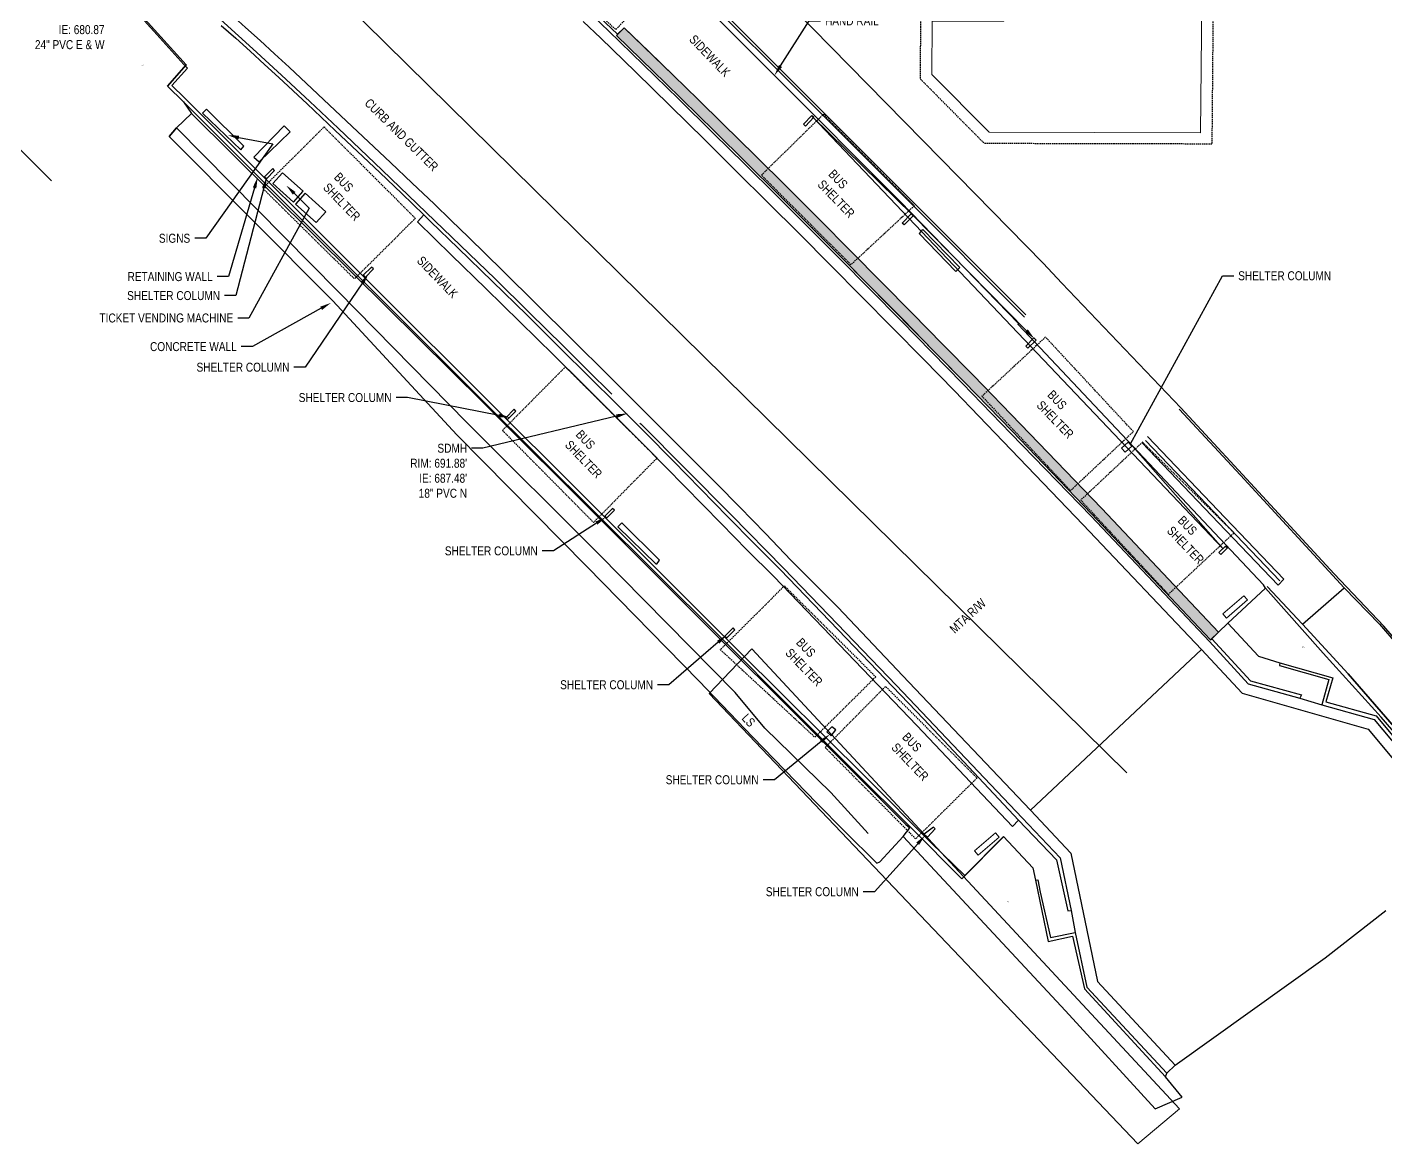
# Model space of a CAD drawing. Header units: feet. Extents: x 6430745 to 6432191, y 1887663 to 1888575.
# Drawn here: x 6431621.4 to 6431862.6, y 1887663.3 to 1887861.7 of the extents above; entities that cross this region are included whole.
import ezdxf
from ezdxf import colors
from ezdxf.entities.mleader import LeaderData, LeaderLine
from ezdxf.lldxf.tags import DXFTag
from ezdxf.math import Vec2, Vec3

# ---------------------------------------------------------------- set-up
doc = ezdxf.new("R2010")
doc.units = ezdxf.units.FT
doc.header["$MEASUREMENT"] = 0
doc.linetypes.add('DASHED2', pattern=[0.375, 0.25, -0.125])
for name, color, linetype, lineweight in [('C-TOPO-SPOT-', 253, 'Continuous', 13), ('V-ANNO-TEXT', 2, 'Continuous', 30), ('V-DETL-PATT-MISC-', 253, 'Continuous', 13), ('VF-BLDG-OVHD-LINE-', 253, 'DASHED2', 25), ('VF-ELEC-OVHD-LINE-', 253, 'OVERHEADELECTRIC', 15), ('VF-FENC-LINE-', 253, 'FENCE', 25), ('VF-PVMT-EDGE-LINE-', 253, 'EDGEOFPAVEMENT', 35), ('VF-STRM-GEOP-LINE-QLB-', 253, 'STORMDRAIN', 15), ('VF-STRM-TRNC-LINE-', 253, 'Continuous', 13), ('VF-TINN-DSRF-BNDY-', 253, 'Continuous', 25), ('VF-TOPO-CONC-EDGE-LINE-', 253, 'Continuous', 25), ('VF-TOPO-CONC-GTFL-LINE-', 253, 'Continuous', 25), ('VF-TOPO-CONC-LIPG-LINE-', 253, 'Continuous', 25), ('VF-TOPO-CONC-SWLK-LINE-', 253, 'Continuous', 25), ('VF-TOPO-CONC-TBCB-LINE-', 253, 'Continuous', 25), ('VF-TOPO-CONC-TBWK-LINE-', 253, 'Continuous', 35), ('VF-TOPO-CONC-WALL-LINE-', 253, 'Continuous', 9), ('VN-PLNT-TREE-', 253, 'Continuous', 13), ('VN-SITE-SIGN-', 253, 'Continuous', 13)]:
    doc.layers.add(name, color=color, linetype=linetype, lineweight=lineweight)
doc.layers.add('V-DETL-VPRT-NPLT-', color=253, linetype='Continuous', lineweight=13, plot=False)
doc.styles.add('NCS1', font='arial.ttf', dxfattribs={"width": 0.8, "height": 0.09375})
doc.styles.add('NCS1-Anno', font='arial.ttf', dxfattribs={"width": 0.8, "height": 0.1})
doc.styles.get("Standard").update_dxf_attribs({"font": 'arial.ttf'})
tags = doc.linetypes.add('EDGEOFPAVEMENT', pattern='A,1,-0.03,["EP",Standard,S=0.08,R=0,X=0,Y=-0.04],-0.16,1', length=2.19).pattern_tags.tags
tags[6] = DXFTag(74, 10)
tags = doc.linetypes.add('FENCE', pattern='A,0.5,-0.03,["X",Standard,S=0.08,R=0,X=0,Y=-0.04],-0.08,0.5', length=1.11).pattern_tags.tags
tags[6] = DXFTag(74, 10)
tags = doc.linetypes.add('OVERHEADELECTRIC', pattern='A,1,-0.03,["OE",Standard,S=0.08,R=0,X=0,Y=-0.04],-0.16,1', length=2.19).pattern_tags.tags
tags[6] = DXFTag(74, 10)
tags = doc.linetypes.add('STORMDRAIN', pattern='A,1,-0.03,["SD",Standard,S=0.08,R=0,X=0,Y=-0.04],-0.16,1', length=2.19).pattern_tags.tags
tags[6] = DXFTag(74, 10)

msp = doc.modelspace()

# ---------------------------------------------------------------- hatches: boundary and pattern name
at = {"layer": 'V-DETL-PATT-MISC-'}
h = msp.add_hatch(dxfattribs=at)
h.set_pattern_fill('HEX', color=256, scale=2, angle=72)
h.set_pattern_definition([(72, (0, 0), (-0.411819551773, 0.133808283665), [0.25, -0.5]), (192, (0, 0), (0.090028402996, -0.423550335443), [0.25, -0.5]), (132, (0.07725, 0.23776), (-0.321791148777, -0.289742051778), [0.25, -0.5])])
h.paths.add_polyline_path([(6431832.82, 1887754.21), (6431831.43, 1887752.88), (6431810.28, 1887775.22), (6431796.23, 1887789.9), (6431787.71, 1887798.67), (6431765.91, 1887820.77), (6431754.67, 1887832), (6431749.03, 1887837.6), (6431743.38, 1887843.18), (6431734.7, 1887851.71), (6431725.99, 1887860.22), (6431727.33, 1887861.58), (6431736.12, 1887853.08), (6431740.49, 1887848.81), (6431744.86, 1887844.53), (6431750.57, 1887838.89), (6431756.26, 1887833.23), (6431761.94, 1887827.55), (6431767.6, 1887821.86), (6431778.49, 1887810.85), (6431783.92, 1887805.33), (6431789.33, 1887799.79), (6431797.68, 1887791.14), (6431812.15, 1887776.17)])

# ---------------------------------------------------------------- linework, layer by layer
at = {"layer": 'C-TOPO-SPOT-', "flags": 128}
msp.add_lwpolyline([(6431742.43, 1887743.32), (6431818.52, 1887663.34), (6431825.95, 1887669.57), (6431749.98, 1887751.23), (6431742.43, 1887743.32)], close=True, dxfattribs=at)
at = {"layer": 'V-DETL-VPRT-NPLT-', "flags": 128}
msp.add_lwpolyline([(6431829.68, 1887842.92), (6431792.15, 1887843), (6431781.95, 1887853.26), (6431781.99, 1887862.72), (6431794.71, 1887862.73), (6431794.88, 1887880.82), (6431807.14, 1887881), (6431807.17, 1887879.04), (6431819.43, 1887878.92), (6431819.53, 1887883.92), (6431830.04, 1887883.77)], close=True, dxfattribs=at)
at = {"layer": 'VF-BLDG-OVHD-LINE-', "flags": 128}
for points in [[(6431720.02, 1887888.54), (6431736.78, 1887872.93), (6431725.86, 1887861.24), (6431709.03, 1887876.72), (6431719.98, 1887888.5)], [(6431674.05, 1887843.95), (6431690.27, 1887827.72), (6431679.45, 1887816.97), (6431663.15, 1887833.06), (6431674.07, 1887843.96)], [(6431817.73, 1887789.85), (6431802.14, 1887806.62), (6431790.86, 1887796.13), (6431806.57, 1887779.35), (6431817.69, 1887789.81)], [(6431819.39, 1887788), (6431808.38, 1887777.66), (6431823.94, 1887760.93), (6431835.6, 1887771.85), (6431819.38, 1887787.92)], [(6431772, 1887746.28), (6431761.2, 1887735.55), (6431744.42, 1887751.1), (6431755.78, 1887762.43), (6431772, 1887746.29)], [(6431763, 1887733.71), (6431773.74, 1887744.59), (6431789.97, 1887728.31), (6431779.1, 1887717.51), (6431763.04, 1887733.71)]]:
    msp.add_lwpolyline(points, dxfattribs=at)
for points in [[(6431831.67, 1887840.91), (6431791.31, 1887841), (6431779.95, 1887852.44), (6431780, 1887864.72), (6431792.73, 1887864.73), (6431792.9, 1887882.79), (6431809.12, 1887883.03), (6431809.14, 1887881.02), (6431817.47, 1887880.94), (6431817.57, 1887885.94), (6431832.06, 1887885.75), (6431831.67, 1887840.91)], [(6431778.86, 1887829.96), (6431767.6, 1887819.48), (6431751.7, 1887835.39), (6431762.71, 1887846.2), (6431778.86, 1887829.96)], [(6431705.72, 1887790.05), (6431721.89, 1887773.71), (6431733.18, 1887785.14), (6431716.89, 1887801.32), (6431705.72, 1887790.05)]]:
    msp.add_lwpolyline(points, close=True, dxfattribs=at)
at = {"layer": 'VF-ELEC-OVHD-LINE-', "ltscale": 0.6}
msp.add_line((6431625.67, 1887834.36), (6431481.72, 1887978.27), dxfattribs=at)
at = {"layer": 'VF-FENC-LINE-', "ltscale": 0.6, "flags": 128}
for points in [[(6431716.18, 1887889.81), (6431736.4, 1887870.81), (6431754.02, 1887853.1), (6431776.34, 1887830.72), (6431797.34, 1887809.02)], [(6431794.7, 1887717.92), (6431787.82, 1887710.99), (6431781.83, 1887716.82), (6431770.4, 1887728.27), (6431747.76, 1887750.77), (6431720.17, 1887778.37), (6431684.6, 1887813.85), (6431649.28, 1887849.11), (6431647.05, 1887851.32), (6431649.84, 1887854.4), (6431649.16, 1887855.05), (6431643.82, 1887860.99), (6431638.62, 1887866.78), (6431633.38, 1887872.66), (6431628.04, 1887878.55), (6431623.52, 1887883.39)], [(6431877.15, 1887720.95), (6431872.03, 1887727.15), (6431866.97, 1887733.05), (6431861.72, 1887739.09), (6431851.42, 1887750.46), (6431841.2, 1887762.01), (6431840.84, 1887762.64), (6431797.3, 1887808.87), (6431797.34, 1887809.02)]]:
    msp.add_lwpolyline(points, dxfattribs=at)
at = {"layer": 'VF-PVMT-EDGE-LINE-', "flags": 128}
msp.add_lwpolyline([(6431847.75, 1887755.63), (6431855.85, 1887746.84), (6431873.81, 1887726.17), (6431888.92, 1887708.4)], dxfattribs=at)
at = {"layer": 'VF-STRM-GEOP-LINE-QLB-', "elevation": 693.47, "flags": 128}
msp.add_lwpolyline([(6431816.58, 1887729.25), (6431666.23, 1887877.38), (6431435.57, 1888060.16), (6431170.99, 1888208.91), (6430892.92, 1888314.99)], dxfattribs=at)
at = {"layer": 'VF-STRM-TRNC-LINE-', "flags": 128}
msp.add_lwpolyline([(6431819.91, 1887788.25), (6431833.44, 1887774.13), (6431843.72, 1887763.33)], dxfattribs=at)
at = {"layer": 'VF-TINN-DSRF-BNDY-', "flags": 128}
for points in [[(6431881.3, 1887733.09), (6431862.17, 1887755.28), (6431853.38, 1887764.6), (6431837.1, 1887782.2), (6431826.15, 1887794.09), (6431805.05, 1887816.19), (6431801.72, 1887819.78), (6431783.55, 1887838.26), (6431760.86, 1887861.46), (6431743.83, 1887878.28), (6431715.86, 1887905.49), (6431715.92, 1887908.38), (6431716.1, 1887909.45), (6431731.04, 1887909.49), (6431749.81, 1887914.54), (6431763.24, 1887909.56), (6431780.82, 1887909.55), (6431800.8, 1887909.46), (6431813.46, 1887909.35), (6431823.26, 1887909.29), (6431847.81, 1887909.37), (6431862.96, 1887909.39)], [(6431622.02, 1887885.56), (6431649.59, 1887854.98), (6431646.25, 1887851.21), (6431649.1, 1887848.43), (6431650.54, 1887846.31), (6431647.89, 1887843.82), (6431646.54, 1887842.25), (6431675.64, 1887813.05), (6431697.62, 1887789.26), (6431697.62, 1887789.26), (6431720.69, 1887765.86), (6431740.57, 1887745.57), (6431750.15, 1887735.57), (6431761.57, 1887723.87), (6431766.48, 1887718.88), (6431772.19, 1887713.2), (6431772.73, 1887713.42), (6431776.88, 1887717.94), (6431786.51, 1887707.59), (6431805.69, 1887686.98), (6431821.63, 1887669.58), (6431826.37, 1887671.6), (6431823.44, 1887675.21), (6431823.65, 1887675.89), (6431825.18, 1887677.33), (6431851.78, 1887696.35), (6431862.57, 1887704.78)]]:
    msp.add_lwpolyline(points, dxfattribs=at)
at = {"layer": 'VF-TOPO-CONC-EDGE-LINE-'}
msp.add_line((6431776.88, 1887717.94), (6431778.08, 1887719.44), dxfattribs=at)
at = {"layer": 'VF-TOPO-CONC-EDGE-LINE-', "flags": 128}
for points in [[(6431708.51, 1887899.16), (6431708.17, 1887898.8), (6431737.24, 1887871.38), (6431754.87, 1887853.78), (6431777.02, 1887831.59), (6431798.43, 1887810.15)], [(6431708.51, 1887899.16), (6431737.62, 1887871.65), (6431755.8, 1887853.42), (6431777.3, 1887831.96), (6431798.66, 1887810.55)], [(6431726.17, 1887860.45), (6431727.33, 1887861.58), (6431731.73, 1887857.34), (6431736.12, 1887853.08), (6431740.49, 1887848.81), (6431744.86, 1887844.53), (6431750.57, 1887838.89), (6431756.26, 1887833.23), (6431761.94, 1887827.55), (6431767.6, 1887821.86), (6431773.05, 1887816.36), (6431778.49, 1887810.85), (6431783.92, 1887805.33), (6431789.33, 1887799.79)], [(6431726.17, 1887860.45), (6431725.99, 1887860.22), (6431734.7, 1887851.71), (6431743.38, 1887843.18), (6431749.03, 1887837.6), (6431754.67, 1887832), (6431760.3, 1887826.39), (6431765.91, 1887820.77), (6431771.38, 1887815.26), (6431776.84, 1887809.75), (6431782.28, 1887804.21), (6431787.71, 1887798.67)], [(6431659.27, 1887839.86), (6431659.84, 1887840.53), (6431653.18, 1887847.13), (6431652.47, 1887846.4), (6431659.28, 1887839.89)], [(6431646.54, 1887842.25), (6431647.89, 1887843.82), (6431650.54, 1887846.31)], [(6431759.19, 1887844.45), (6431760.67, 1887846), (6431761.03, 1887845.66)], [(6431761.03, 1887845.66), (6431759.55, 1887844.11), (6431759.19, 1887844.45)], [(6431661.58, 1887838.61), (6431662.53, 1887837.73), (6431668.07, 1887843.1), (6431666.95, 1887844.14), (6431661.58, 1887838.61)], [(6431776.7, 1887826.87), (6431778.28, 1887828.49), (6431778.62, 1887828.16)], [(6431778.62, 1887828.16), (6431777.04, 1887826.54), (6431776.7, 1887826.87)], [(6431780.32, 1887825.76), (6431779.68, 1887825.05), (6431786.24, 1887818.27), (6431786.94, 1887818.96), (6431780.33, 1887825.75)], [(6431798.62, 1887805.02), (6431800.09, 1887806.48), (6431800.47, 1887806.1)], [(6431800.47, 1887806.1), (6431799, 1887804.63), (6431798.62, 1887805.02)], [(6431787.71, 1887798.67), (6431796.23, 1887789.9), (6431810.28, 1887775.22), (6431831.43, 1887752.88)], [(6431789.33, 1887799.79), (6431797.68, 1887791.14), (6431812.15, 1887776.17), (6431832.82, 1887754.21), (6431834.5, 1887755.8)], [(6431825.85, 1887793.84), (6431836.73, 1887782.13), (6431855.13, 1887762.12), (6431861.43, 1887755.62), (6431880.93, 1887732.89), (6431896.56, 1887714.45)], [(6431815.63, 1887786.9), (6431816.84, 1887787.96), (6431817.49, 1887787.24)], [(6431817.49, 1887787.24), (6431816.27, 1887786.18), (6431815.63, 1887786.9)], [(6431733.05, 1887766.26), (6431733.62, 1887766.99), (6431726.9, 1887773.61), (6431726.21, 1887772.91), (6431733.03, 1887766.27)], [(6431832.89, 1887768.36), (6431834.08, 1887769.51), (6431834.44, 1887769.17)], [(6431834.44, 1887769.17), (6431833.26, 1887768.02), (6431832.89, 1887768.36)], [(6431753.88, 1887764.09), (6431765.53, 1887752), (6431779.29, 1887737.61), (6431796.28, 1887719.7)], [(6431841.5, 1887762.35), (6431847.75, 1887755.63), (6431855.13, 1887762.12)], [(6431756.61, 1887740.8), (6431767.78, 1887729.63), (6431777.33, 1887720.06), (6431778.08, 1887719.44)], [(6431757.47, 1887740.24), (6431767.99, 1887729.73), (6431778.3, 1887719.46), (6431787.3, 1887710.42), (6431794.65, 1887717.85)]]:
    msp.add_lwpolyline(points, dxfattribs=at)
for points in [[(6431832.82, 1887754.21), (6431831.43, 1887752.88), (6431810.28, 1887775.22), (6431796.23, 1887789.9), (6431787.71, 1887798.67), (6431765.91, 1887820.77), (6431754.67, 1887832), (6431749.03, 1887837.6), (6431743.38, 1887843.18), (6431734.7, 1887851.71), (6431725.99, 1887860.22), (6431727.33, 1887861.58), (6431736.12, 1887853.08), (6431740.49, 1887848.81), (6431744.86, 1887844.53), (6431750.57, 1887838.89), (6431750.57, 1887838.89), (6431756.26, 1887833.23), (6431761.94, 1887827.55), (6431767.6, 1887821.86), (6431778.49, 1887810.85), (6431783.92, 1887805.33), (6431789.33, 1887799.79), (6431797.68, 1887791.14), (6431812.15, 1887776.17)], [(6431663.87, 1887834.75), (6431665.26, 1887836.19), (6431664.96, 1887836.58), (6431663.5, 1887835.09), (6431663.87, 1887834.75)], [(6431664.97, 1887833.89), (6431668.65, 1887830.6), (6431670.36, 1887832.52), (6431666.68, 1887835.81)], [(6431668.99, 1887830.25), (6431672.66, 1887826.96), (6431674.38, 1887828.88), (6431670.7, 1887832.16)], [(6431681.35, 1887817.23), (6431682.83, 1887818.72), (6431682.5, 1887819.06), (6431681.03, 1887817.61), (6431681.35, 1887817.23)], [(6431706.65, 1887792.01), (6431708.13, 1887793.47), (6431707.83, 1887793.8), (6431706.32, 1887792.31), (6431706.65, 1887792.01)], [(6431724.23, 1887774.48), (6431725.62, 1887775.88), (6431725.29, 1887776.2), (6431723.89, 1887774.83), (6431724.23, 1887774.48)], [(6431745.55, 1887753.2), (6431747, 1887754.66), (6431746.66, 1887754.97), (6431745.19, 1887753.53), (6431745.55, 1887753.2)], [(6431764.11, 1887735.79), (6431764.92, 1887736.87), (6431764.2, 1887737.39), (6431763.32, 1887736.54), (6431764.11, 1887735.79)], [(6431781.16, 1887717.81), (6431782.57, 1887719.3), (6431782.23, 1887719.61), (6431780.6, 1887718.35), (6431781.16, 1887717.81)]]:
    msp.add_lwpolyline(points, close=True, dxfattribs=at)
at = {"layer": 'VF-TOPO-CONC-GTFL-LINE-', "flags": 128}
for points in [[(6431613.88, 1887908.08), (6431628.97, 1887891.32), (6431648.96, 1887869.17), (6431653.08, 1887865.4), (6431656.31, 1887862.47), (6431661.41, 1887857.82), (6431666.48, 1887853.15), (6431671.54, 1887848.45), (6431676.57, 1887843.73), (6431680.49, 1887840.01), (6431684.4, 1887836.28), (6431692.18, 1887828.78), (6431698.3, 1887822.87), (6431704.41, 1887816.95), (6431710.5, 1887811.01), (6431716.56, 1887805.04), (6431720.85, 1887800.77), (6431725.12, 1887796.49)], [(6431718.35, 1887867.01), (6431724.58, 1887861.01), (6431730.78, 1887854.98), (6431736.96, 1887848.93), (6431743.13, 1887842.86), (6431748.75, 1887837.32), (6431754.36, 1887831.76), (6431759.96, 1887826.19), (6431765.54, 1887820.6), (6431771.03, 1887815.06), (6431776.51, 1887809.51), (6431781.97, 1887803.94), (6431787.41, 1887798.36)], [(6431752.31, 1887737.14), (6431747.06, 1887743.51), (6431722.85, 1887768.07), (6431699.47, 1887791.37), (6431676.51, 1887814.81), (6431647.89, 1887843.82)], [(6431787.41, 1887798.36), (6431796.01, 1887789.53), (6431810.23, 1887774.79), (6431831.25, 1887752.55), (6431838.14, 1887745.06), (6431847.3, 1887742.49), (6431851.22, 1887741.3), (6431860.46, 1887738.71), (6431877.68, 1887718.17)], [(6431730.14, 1887791.34), (6431730.31, 1887791.22), (6431746.36, 1887775.03), (6431755.65, 1887765.6)], [(6431755.65, 1887765.6), (6431763.7, 1887757.25), (6431775.69, 1887744.75), (6431797.98, 1887721.24), (6431804.71, 1887714.13), (6431806.71, 1887704.79), (6431807.42, 1887700.86), (6431809.48, 1887691.15), (6431823.65, 1887675.89)], [(6431752.31, 1887737.14), (6431764.01, 1887725.73), (6431770.66, 1887718.43)]]:
    msp.add_lwpolyline(points, dxfattribs=at)
at = {"layer": 'VF-TOPO-CONC-LIPG-LINE-'}
msp.add_line((6431829.82, 1887751.16), (6431799.49, 1887722.59), dxfattribs=at)
at = {"layer": 'VF-TOPO-CONC-LIPG-LINE-', "flags": 128}
for points in [[(6431657.52, 1887863.96), (6431660.12, 1887861.63), (6431662.71, 1887859.28), (6431665.28, 1887856.91), (6431667.85, 1887854.54), (6431672.95, 1887849.76), (6431678.05, 1887844.98), (6431685.84, 1887837.65), (6431689.72, 1887833.97), (6431693.58, 1887830.27), (6431696.64, 1887827.32), (6431699.69, 1887824.35), (6431705.77, 1887818.39), (6431711.83, 1887812.41), (6431717.87, 1887806.42), (6431724.79, 1887799.54), (6431731.69, 1887792.65), (6431739.76, 1887784.59), (6431743.79, 1887780.55), (6431747.79, 1887776.49), (6431752.41, 1887771.74), (6431757, 1887766.96)], [(6431720.07, 1887862.69), (6431723.17, 1887859.71), (6431729.34, 1887853.71), (6431735.49, 1887847.69), (6431741.63, 1887841.65), (6431747.24, 1887836.11), (6431752.83, 1887830.56), (6431758.41, 1887825), (6431763.97, 1887819.42), (6431769.49, 1887813.86), (6431775, 1887808.28), (6431780.49, 1887802.69), (6431785.97, 1887797.09)], [(6431785.97, 1887797.09), (6431794.6, 1887788.1), (6431808.84, 1887773.3), (6431829.82, 1887751.16), (6431837.07, 1887743.39), (6431859.39, 1887736.97), (6431875.77, 1887717.42)], [(6431820.27, 1887788.97), (6431834.06, 1887774.51), (6431844.44, 1887763.62)], [(6431819.28, 1887787.83), (6431832.82, 1887773.63), (6431843.42, 1887762.56), (6431844.44, 1887763.62)], [(6431757, 1887766.96), (6431765.26, 1887758.68), (6431777.9, 1887745.32), (6431799.49, 1887722.59), (6431806.64, 1887714.97), (6431811.37, 1887692.16), (6431825.18, 1887677.33)]]:
    msp.add_lwpolyline(points, dxfattribs=at)
at = {"layer": 'VF-TOPO-CONC-SWLK-LINE-', "flags": 128}
for points in [[(6431841.2, 1887762.01), (6431834.5, 1887755.8), (6431839.92, 1887749.98), (6431843.76, 1887748.79), (6431843.7, 1887748.31), (6431852.46, 1887745.79), (6431851.22, 1887741.3)], [(6431794.7, 1887717.92), (6431799.88, 1887712.37), (6431800.35, 1887710.14), (6431800.79, 1887710.24), (6431801.19, 1887708.03), (6431803, 1887699.97), (6431807.42, 1887700.86)]]:
    msp.add_lwpolyline(points, dxfattribs=at)
at = {"layer": 'VF-TOPO-CONC-TBCB-LINE-'}
msp.add_line((6431831.64, 1887753.06), (6431832.82, 1887754.21), dxfattribs=at)
at = {"layer": 'VF-TOPO-CONC-TBCB-LINE-', "flags": 128}
for points in [[(6431718.78, 1887867.47), (6431726.17, 1887860.45)], [(6431655.81, 1887861.98), (6431658.38, 1887859.69), (6431660.94, 1887857.39), (6431663.48, 1887855.07), (6431666.01, 1887852.73), (6431671.04, 1887848.04), (6431676.06, 1887843.33), (6431680.01, 1887839.6), (6431683.94, 1887835.86), (6431687.86, 1887832.1), (6431691.76, 1887828.33), (6431690.62, 1887827.07), (6431696.71, 1887821.18), (6431702.78, 1887815.27), (6431708.84, 1887809.35), (6431714.87, 1887803.4), (6431719.88, 1887798.44), (6431724.87, 1887793.47), (6431729.85, 1887788.49), (6431734.8, 1887783.48), (6431744.54, 1887773.5), (6431749.2, 1887768.79), (6431753.88, 1887764.09)], [(6431757.47, 1887740.24), (6431744.09, 1887753.67), (6431722.35, 1887775.28), (6431702.09, 1887795.49), (6431679.4, 1887818.16), (6431649.1, 1887848.43), (6431646.25, 1887851.21)], [(6431691.76, 1887828.33), (6431692.98, 1887827.15), (6431697.89, 1887822.4), (6431703.97, 1887816.49), (6431710.03, 1887810.56), (6431716.06, 1887804.61), (6431721.07, 1887799.65), (6431726.07, 1887794.68), (6431731.05, 1887789.69), (6431736.01, 1887784.67), (6431745.75, 1887774.69), (6431750.41, 1887769.98), (6431755.08, 1887765.29)], [(6431755.1, 1887765.27), (6431766.76, 1887753.18), (6431780.52, 1887738.78), (6431797.36, 1887720.84)], [(6431831.43, 1887752.88), (6431831.64, 1887753.06), (6431838.52, 1887745.59), (6431847.57, 1887743.06), (6431847.3, 1887742.49)], [(6431843.76, 1887748.79), (6431853.13, 1887746.08), (6431851.9, 1887741.87), (6431860.83, 1887739.37), (6431878.15, 1887718.5)], [(6431796.28, 1887719.7), (6431797.36, 1887720.84), (6431804.09, 1887713.8), (6431806.1, 1887704.75), (6431806.71, 1887704.79)], [(6431800.35, 1887710.14), (6431802.59, 1887699.26), (6431806.94, 1887700.25), (6431809.08, 1887690.89), (6431823.44, 1887675.21)]]:
    msp.add_lwpolyline(points, dxfattribs=at)
at = {"layer": 'VF-TOPO-CONC-TBWK-LINE-', "flags": 128}
for points in [[(6431813.46, 1887909.35), (6431763.24, 1887909.56), (6431731.12, 1887909.7), (6431731.04, 1887909.49), (6431716.1, 1887909.45), (6431715.86, 1887905.49), (6431743.83, 1887878.28), (6431760.86, 1887861.46), (6431783.55, 1887838.26), (6431801.72, 1887819.78), (6431805.05, 1887816.19), (6431826.15, 1887794.09)], [(6431620.97, 1887886.7), (6431622.02, 1887885.56), (6431649.59, 1887854.98), (6431646.25, 1887851.21)]]:
    msp.add_lwpolyline(points, dxfattribs=at)
at = {"layer": 'VF-TOPO-CONC-WALL-LINE-', "flags": 128}
for points in [[(6431756.61, 1887740.8), (6431744.95, 1887752.36), (6431723.35, 1887774), (6431702.45, 1887794.88), (6431679.31, 1887817.81), (6431650.54, 1887846.31)], [(6431750.15, 1887735.57), (6431740.57, 1887745.57), (6431720.69, 1887765.86), (6431697.62, 1887789.26), (6431675.64, 1887813.05), (6431646.54, 1887842.25)], [(6431826.15, 1887794.09), (6431837.1, 1887782.2), (6431853.38, 1887764.6), (6431862.17, 1887755.28), (6431881.3, 1887733.09), (6431896.82, 1887714.6)], [(6431750.15, 1887735.57), (6431761.57, 1887723.87), (6431766.48, 1887718.88), (6431772.19, 1887713.2)], [(6431772.19, 1887713.2), (6431772.73, 1887713.42), (6431776.88, 1887717.94)], [(6431776.88, 1887717.94), (6431786.51, 1887707.59), (6431805.69, 1887686.98), (6431821.63, 1887669.58)]]:
    msp.add_lwpolyline(points, dxfattribs=at)
at = {"layer": 'VN-SITE-SIGN-', "flags": 128}
for points in [[(6431837.99, 1887759.93), (6431837.33, 1887760.68), (6431833.62, 1887757.45), (6431834.28, 1887756.7)], [(6431793.92, 1887717.82), (6431793.26, 1887718.58), (6431789.55, 1887715.35), (6431790.21, 1887714.59)]]:
    msp.add_lwpolyline(points, close=True, dxfattribs=at)

# ---------------------------------------------------------------- texts
at = {"layer": 'V-ANNO-TEXT', "char_height": 1.6, "attachment_point": 1, "style": 'NCS1-Anno'}
for s, insert, width, rotation in [('SIDEWALK', (6431739.91, 1887860.47, -692), 12.0716, 313.963), ('CURB AND GUTTER', (6431682.26, 1887849.16, -692), 22.5056, 315.3893), ('BUS SHELTER', (6431676.85, 1887836.01, -692), 11.6461, 313.963), ('BUS SHELTER', (6431764.62, 1887836.56, -692), 11.6461, 313.963), ('SIDEWALK', (6431691.57, 1887821.17, -692), 11.6461, 313.963), ('BUS SHELTER', (6431803.5, 1887797.35, -692), 11.6461, 313.963), ('BUS SHELTER', (6431719.78, 1887790.3, -692), 11.6461, 313.963), ('BUS SHELTER', (6431826.64, 1887775.05, -692), 11.6461, 313.963), ('MTA R/W', (6431784.94, 1887755.06), 11.4509, 42.7969), ('BUS SHELTER', (6431758.91, 1887753.36, -692), 11.6461, 313.963), ('LS', (6431749.24, 1887739.91, -692), 11.6461, 313.963), ('BUS SHELTER', (6431777.73, 1887736.56, -692), 11.6461, 313.963)]:
    msp.add_mtext(s, dxfattribs=dict(at, insert=insert, width=width, rotation=rotation))
at = {"layer": 'VN-PLNT-TREE-', "style": 'NCS1', "width": 0.8}
for s, p in [('10075', (6431641.7, 1887854.93)), ('694.09 ft', (6431641.7, 1887854.78)), ('10074', (6431847.65, 1887751.58)), ('698.10 ft', (6431847.65, 1887751.43)), ('10073', (6431795.16, 1887706.39)), ('691.93 ft', (6431795.16, 1887706.24))]:
    msp.add_text(s, height=0.0984, dxfattribs=at).set_placement(p)

# ---------------------------------------------------------------- leaders
at = {"layer": 'V-ANNO-TEXT'}
ml = msp.add_multileader_mtext('Standard', dxfattribs=at)
ml.set_content('SDMH\\PRIM: 692.97\'\\PIE: 680.87\\P24" PVC E & W', color=256, style='NCS1-Anno')
ml.set_leader_properties()
ml.build(insert=Vec2(0, 0))
ml.multileader.update_dxf_attribs({"dogleg_length": 0.1, "arrow_head_size": 2, "scale": 20})
ctx = ml.context
ctx.base_point, ctx.scale, ctx.char_height, ctx.arrow_head_size, ctx.landing_gap_size, ctx.plane_origin = Vec3(6431622, 1887866.55, 692.96), 20, 1.6, 2, 0.8, Vec3(6431665.22, 1887876.38, 692.96)
ctx.text_align_type = 2
notes = []
notes.append((ctx, [(1, (1, 1, 0), (6431637.89, 1887866.55, 692.96), (-1, 0), 2, [(0, [(6431665.88, 1887877, 692.96)], 0, [])])]))
ctx.mtext.insert, ctx.mtext.alignment, ctx.mtext.flow_direction = Vec3(6431635.09, 1887867.37, 692.96), 3, 5
ml = msp.add_multileader_mtext('Standard', dxfattribs=at)
ml.set_content('HAND RAIL', color=256, style='NCS1-Anno')
ml.set_leader_properties()
ml.build(insert=Vec2(0, 0))
ml.multileader.update_dxf_attribs({"dogleg_length": 0.1, "arrow_head_size": 2, "scale": 20})
ctx = ml.context
ctx.base_point, ctx.scale, ctx.char_height, ctx.arrow_head_size, ctx.landing_gap_size, ctx.plane_origin = Vec3(6431762.2, 1887862.79), 20, 1.6, 2, 0.8, Vec3(6431752.01, 1887852.06)
notes.append((ctx, [(0, (1, 1, 0), (6431760.2, 1887862.79), (1, 0), 2, [(0, [(6431754.01, 1887853.09)], 0, [])])]))
ctx.mtext.insert, ctx.mtext.flow_direction = Vec3(6431763, 1887863.59), 5
ml = msp.add_multileader_mtext('Standard', dxfattribs=at)
ml.set_content('SHELTER COLUMN', color=256, style='NCS1-Anno')
ml.set_leader_properties()
ml.build(insert=Vec2(0, 0))
ml.multileader.update_dxf_attribs({"dogleg_length": 0.1, "arrow_head_size": 2, "scale": 20})
ctx = ml.context
ctx.base_point, ctx.scale, ctx.char_height, ctx.arrow_head_size, ctx.landing_gap_size, ctx.plane_origin = Vec3(6431835.55, 1887817.51, 693.95), 20, 1.6, 2, 0.8, Vec3(6431823.24, 1887796.52, 693.95)
notes.append((ctx, [(0, (1, 1, 0), (6431833.55, 1887817.51, 693.95), (1, 0), 2, [(2, [(6431800.17, 1887806.33, 693.95), (6431778.54, 1887828.34, 693.95), (6431760.79, 1887845.74, 693.95), (6431833.66, 1887769.02, 693.95), (6431817.22, 1887787.65, 693.95)], 0, [])])]))
ctx.mtext.insert, ctx.mtext.width, ctx.mtext.flow_direction = Vec3(6431836.35, 1887818.32, 693.95), 17.7163, 5
ml = msp.add_multileader_mtext('Standard', dxfattribs=at)
ml.set_content('SIGNS', color=256, style='NCS1-Anno')
ml.set_leader_properties()
ml.build(insert=Vec2(0, 0))
ml.multileader.update_dxf_attribs({"dogleg_length": 0.1, "arrow_head_size": 2, "scale": 20})
ctx = ml.context
ctx.base_point, ctx.scale, ctx.char_height, ctx.arrow_head_size, ctx.landing_gap_size, ctx.plane_origin = Vec3(6431644.1, 1887824.17), 20, 1.6, 2, 0.8, Vec3(6431667.92, 1887832.77)
ctx.text_align_type = 2
notes.append((ctx, [(1, (1, 1, 0), (6431653.1, 1887824.17), (-1, 0), 2, [(1, [(6431656.97, 1887842.47), (6431664.95, 1887840.93)], 0, [])])]))
ctx.mtext.insert, ctx.mtext.alignment, ctx.mtext.flow_direction = Vec3(6431650.3, 1887824.98), 3, 5
ml = msp.add_multileader_mtext('Standard', dxfattribs=at)
ml.set_content('SHELTER COLUMN', color=256, style='NCS1-Anno')
ml.set_leader_properties()
ml.build(insert=Vec2(0, 0))
ml.multileader.update_dxf_attribs({"dogleg_length": 0.1, "arrow_head_size": 2, "scale": 20})
ctx = ml.context
ctx.base_point, ctx.scale, ctx.char_height, ctx.arrow_head_size, ctx.landing_gap_size, ctx.plane_origin = Vec3(6431638.53, 1887813.99), 20, 1.6, 2, 0.8, Vec3(6431671.42, 1887817.43)
ctx.text_align_type = 2
notes.append((ctx, [(1, (1, 1, 0), (6431658.39, 1887813.99), (-1, 0), 2, [(0, [(6431663.88, 1887835.06)], 0, [])])]))
ctx.mtext.insert, ctx.mtext.width, ctx.mtext.alignment, ctx.mtext.flow_direction = Vec3(6431655.59, 1887814.8), 23.9367, 3, 5
ml = msp.add_multileader_mtext('Standard', dxfattribs=at)
ml.set_content('RETAINING WALL', color=256, style='NCS1-Anno')
ml.set_leader_properties()
ml.build(insert=Vec2(0, 0))
ml.multileader.update_dxf_attribs({"dogleg_length": 0.1, "arrow_head_size": 2, "scale": 20})
ctx = ml.context
ctx.base_point, ctx.scale, ctx.char_height, ctx.arrow_head_size, ctx.landing_gap_size, ctx.plane_origin = Vec3(6431638.58, 1887817.36, 692.96), 20, 1.6, 2, 0.8, Vec3(6431671.9, 1887825.96, 692.96)
ctx.text_align_type = 2
notes.append((ctx, [(1, (1, 1, 0), (6431657.08, 1887817.36, 692.96), (-1, 0), 2, [(0, [(6431662.28, 1887835.03, 692.96)], 0, [])])]))
ctx.mtext.insert, ctx.mtext.alignment, ctx.mtext.flow_direction = Vec3(6431654.28, 1887818.17, 692.96), 3, 5
ml = msp.add_multileader_mtext('Standard', dxfattribs=at)
ml.set_content('TICKET VENDING MACHINE ', color=256, style='NCS1-Anno')
ml.set_leader_properties()
ml.build(insert=Vec2(0, 0))
ml.multileader.update_dxf_attribs({"dogleg_length": 0.1, "arrow_head_size": 2, "scale": 20})
ctx = ml.context
ctx.base_point, ctx.scale, ctx.char_height, ctx.arrow_head_size, ctx.landing_gap_size, ctx.plane_origin = Vec3(6431633.52, 1887810.01), 20, 1.6, 2, 0.8, Vec3(6431667.34, 1887833.57)
ctx.text_align_type = 2
notes.append((ctx, [(1, (1, 1, 0), (6431660.73, 1887810.01), (-1, 0), 2, [(1, [(6431667.34, 1887833.57), (6431671.41, 1887829.53)], 0, [])])]))
ctx.mtext.insert, ctx.mtext.alignment, ctx.mtext.flow_direction = Vec3(6431657.93, 1887810.82), 3, 5
ml = msp.add_multileader_mtext('Standard', dxfattribs=at)
ml.set_content('SHELTER COLUMN', color=256, style='NCS1-Anno')
ml.set_leader_properties()
ml.build(insert=Vec2(0, 0))
ml.multileader.update_dxf_attribs({"dogleg_length": 0.1, "arrow_head_size": 2, "scale": 20})
ctx = ml.context
ctx.base_point, ctx.scale, ctx.char_height, ctx.arrow_head_size, ctx.landing_gap_size, ctx.plane_origin = Vec3(6431650.85, 1887801.27), 20, 1.6, 2, 0.8, Vec3(6431689.92, 1887797.79)
ctx.text_align_type = 2
notes.append((ctx, [(1, (1, 1, 0), (6431670.72, 1887801.27), (-1, 0), 2, [(0, [(6431681.99, 1887817.93)], 0, [])])]))
ctx.mtext.insert, ctx.mtext.width, ctx.mtext.alignment, ctx.mtext.flow_direction = Vec3(6431667.92, 1887802.08), 23.9367, 3, 5
ml = msp.add_multileader_mtext('Standard', dxfattribs=at)
ml.set_content('CONCRETE WALL', color=256, style='NCS1-Anno')
ml.set_leader_properties()
ml.build(insert=Vec2(0, 0))
ml.multileader.update_dxf_attribs({"dogleg_length": 0.1, "arrow_head_size": 2, "scale": 20})
ctx = ml.context
ctx.base_point, ctx.scale, ctx.char_height, ctx.arrow_head_size, ctx.landing_gap_size, ctx.plane_origin = Vec3(6431642.51, 1887804.93), 20, 1.6, 2, 0.8, Vec3(6431676.18, 1887813.53)
ctx.text_align_type = 2
notes.append((ctx, [(1, (1, 1, 0), (6431661.36, 1887804.93), (-1, 0), 2, [(0, [(6431675.29, 1887812.71)], 0, [])])]))
ctx.mtext.insert, ctx.mtext.alignment, ctx.mtext.flow_direction = Vec3(6431658.56, 1887805.74), 3, 5
ml = msp.add_multileader_mtext('Standard', dxfattribs=at)
ml.set_content('SHELTER COLUMN', color=256, style='NCS1-Anno')
ml.set_leader_properties()
ml.build(insert=Vec2(0, 0))
ml.multileader.update_dxf_attribs({"dogleg_length": 0.1, "arrow_head_size": 2, "scale": 20})
ctx = ml.context
ctx.base_point, ctx.scale, ctx.char_height, ctx.arrow_head_size, ctx.landing_gap_size, ctx.plane_origin = Vec3(6431668.99, 1887795.87), 20, 1.6, 2, 0.8, Vec3(6431715.02, 1887772.19)
ctx.text_align_type = 2
notes.append((ctx, [(1, (1, 1, 0), (6431688.85, 1887795.87), (-1, 0), 2, [(0, [(6431707.09, 1887792.33)], 0, [])])]))
ctx.mtext.insert, ctx.mtext.width, ctx.mtext.alignment, ctx.mtext.flow_direction = Vec3(6431686.05, 1887796.69), 23.9367, 3, 5
ml = msp.add_multileader_mtext('Standard', dxfattribs=at)
ml.set_content('SDMH\\PRIM: 691.88\'\\PIE: 687.48\'\\P18" PVC N', color=256, style='NCS1-Anno')
ml.set_leader_properties()
ml.build(insert=Vec2(0, 0))
ml.multileader.update_dxf_attribs({"dogleg_length": 0.1, "arrow_head_size": 2, "scale": 20})
ctx = ml.context
ctx.base_point, ctx.scale, ctx.char_height, ctx.arrow_head_size, ctx.landing_gap_size, ctx.plane_origin = Vec3(6431688.79, 1887786.88, 691.88), 20, 1.6, 2, 0.8, Vec3(6431728.52, 1887792.98, 691.88)
ctx.text_align_type = 2
notes.append((ctx, [(1, (1, 1, 0), (6431702.25, 1887786.88, 691.88), (-1, 0), 2, [(0, [(6431727.93, 1887793.06, 691.88)], 0, [])])]))
ctx.mtext.insert, ctx.mtext.alignment, ctx.mtext.flow_direction = Vec3(6431699.45, 1887787.69, 691.88), 3, 5
ml = msp.add_multileader_mtext('Standard', dxfattribs=at)
ml.set_content('SHELTER COLUMN', color=256, style='NCS1-Anno')
ml.set_leader_properties()
ml.build(insert=Vec2(0, 0))
ml.multileader.update_dxf_attribs({"dogleg_length": 0.1, "arrow_head_size": 2, "scale": 20})
ctx = ml.context
ctx.base_point, ctx.scale, ctx.char_height, ctx.arrow_head_size, ctx.landing_gap_size, ctx.plane_origin = Vec3(6431694.92, 1887768.64), 20, 1.6, 2, 0.8, Vec3(6431732.03, 1887754.53)
ctx.text_align_type = 2
notes.append((ctx, [(1, (1, 1, 0), (6431714.79, 1887768.64), (-1, 0), 2, [(0, [(6431724.1, 1887774.67)], 0, [])])]))
ctx.mtext.insert, ctx.mtext.width, ctx.mtext.alignment, ctx.mtext.flow_direction = Vec3(6431711.99, 1887769.46), 23.9367, 3, 5
ml = msp.add_multileader_mtext('Standard', dxfattribs=at)
ml.set_content('SHELTER COLUMN', color=256, style='NCS1-Anno')
ml.set_leader_properties()
ml.build(insert=Vec2(0, 0))
ml.multileader.update_dxf_attribs({"dogleg_length": 0.1, "arrow_head_size": 2, "scale": 20})
ctx = ml.context
ctx.base_point, ctx.scale, ctx.char_height, ctx.arrow_head_size, ctx.landing_gap_size, ctx.plane_origin = Vec3(6431715.39, 1887744.86), 20, 1.6, 2, 0.8, Vec3(6431753.48, 1887733.6)
ctx.text_align_type = 2
notes.append((ctx, [(1, (1, 1, 0), (6431735.26, 1887744.86), (-1, 0), 2, [(0, [(6431745.55, 1887753.74)], 0, [])])]))
ctx.mtext.insert, ctx.mtext.width, ctx.mtext.alignment, ctx.mtext.flow_direction = Vec3(6431732.46, 1887745.68), 23.9367, 3, 5
ml = msp.add_multileader_mtext('Standard', dxfattribs=at)
ml.set_content('SHELTER COLUMN', color=256, style='NCS1-Anno')
ml.set_leader_properties()
ml.build(insert=Vec2(0, 0))
ml.multileader.update_dxf_attribs({"dogleg_length": 0.1, "arrow_head_size": 2, "scale": 20})
ctx = ml.context
ctx.base_point, ctx.scale, ctx.char_height, ctx.arrow_head_size, ctx.landing_gap_size, ctx.plane_origin = Vec3(6431734.13, 1887727.99), 20, 1.6, 2, 0.8, Vec3(6431771.78, 1887715.93)
ctx.text_align_type = 2
notes.append((ctx, [(1, (1, 1, 0), (6431754, 1887727.99), (-1, 0), 2, [(0, [(6431763.85, 1887736.07)], 0, [])])]))
ctx.mtext.insert, ctx.mtext.width, ctx.mtext.alignment, ctx.mtext.flow_direction = Vec3(6431751.2, 1887728.81), 23.9367, 3, 5
ml = msp.add_multileader_mtext('Standard', dxfattribs=at)
ml.set_content('SHELTER COLUMN', color=256, style='NCS1-Anno')
ml.set_leader_properties()
ml.build(insert=Vec2(0, 0))
ml.multileader.update_dxf_attribs({"dogleg_length": 0.1, "arrow_head_size": 2, "scale": 20})
ctx = ml.context
ctx.base_point, ctx.scale, ctx.char_height, ctx.arrow_head_size, ctx.landing_gap_size, ctx.plane_origin = Vec3(6431751.9, 1887708.1), 20, 1.6, 2, 0.8, Vec3(6431788.71, 1887697.99)
ctx.text_align_type = 2
notes.append((ctx, [(1, (1, 1, 0), (6431771.77, 1887708.1), (-1, 0), 2, [(0, [(6431780.78, 1887718.13)], 0, [])])]))
ctx.mtext.insert, ctx.mtext.width, ctx.mtext.alignment, ctx.mtext.flow_direction = Vec3(6431768.97, 1887708.92), 23.9367, 3, 5
for ctx, leaders in notes:
    for number, flags, end, landing, length, lines in leaders:
        leader = LeaderData()
        leader.index, (leader.has_last_leader_line, leader.has_dogleg_vector, leader.attachment_direction) = number, flags
        leader.last_leader_point, leader.dogleg_vector, leader.dogleg_length = Vec3(end), Vec3(landing), length
        for number, points, colour, breaks in lines:
            line = LeaderLine()
            line.index, line.vertices, line.color, line.breaks = number, Vec3.list(points), colors.encode_raw_color(colour), breaks
            leader.lines.append(line)
        ctx.leaders.append(leader)

doc.saveas('drawing.dxf')
